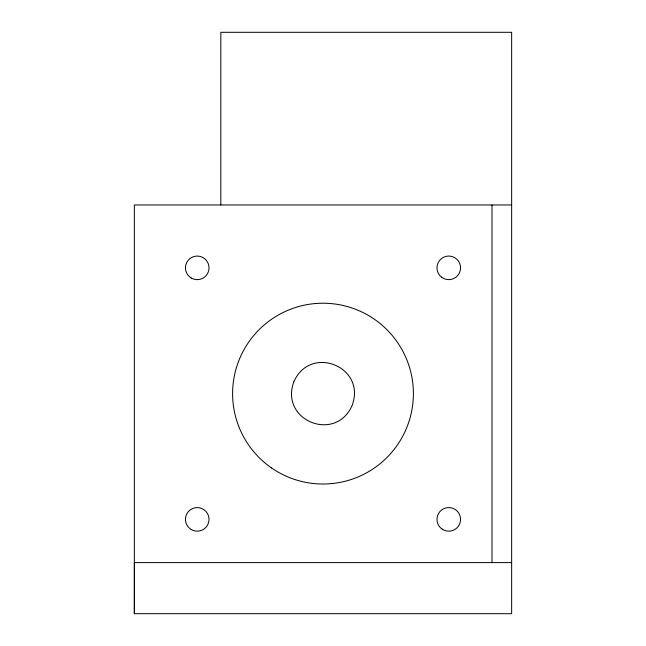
<?xml version="1.0" encoding="UTF-8"?>
<svg xmlns="http://www.w3.org/2000/svg" width="646" height="646" viewBox="0 0 646 646"><rect width="100%" height="100%" fill="white"/><g stroke="black" fill="none" stroke-linecap="round" stroke-linejoin="round"><path stroke-width="0.97" d="M220.819 204.968L220.819 32.3L511.648 32.3L511.648 613.7L134.352 613.7L134.36 562.609L511.648 562.609M511.648 204.968L134.352 204.968L134.352 613.7M491.994 204.968L491.994 562.609M293.793 381.972C279.565 420.699 335.912 443.14 352.207 405.244C366.435 366.524 310.088 344.084 293.793 381.98M442.171 529.155A11.79 11.79 0 0 0 460.525 520.208A11.79 11.79 0 0 0 443.6 508.782A11.79 11.79 0 0 0 442.171 529.155M441.589 277.199A11.79 11.79 0 0 0 460.453 269.39A11.79 11.79 0 0 0 444.254 256.955A11.79 11.79 0 0 0 441.589 277.199M191.224 529.518A11.79 11.79 0 0 0 209.021 519.513A11.79 11.79 0 0 0 191.458 509.105A11.79 11.79 0 0 0 191.224 529.518M191.337 278.063A11.79 11.79 0 0 0 209.021 267.848A11.79 11.79 0 0 0 191.337 257.641A11.79 11.79 0 0 0 191.337 278.063M271.554 467.946A90.392 90.392 0 0 0 413.093 400.996A90.392 90.392 0 0 0 284.353 311.897A90.392 90.392 0 0 0 271.554 467.946"/></g></svg>
